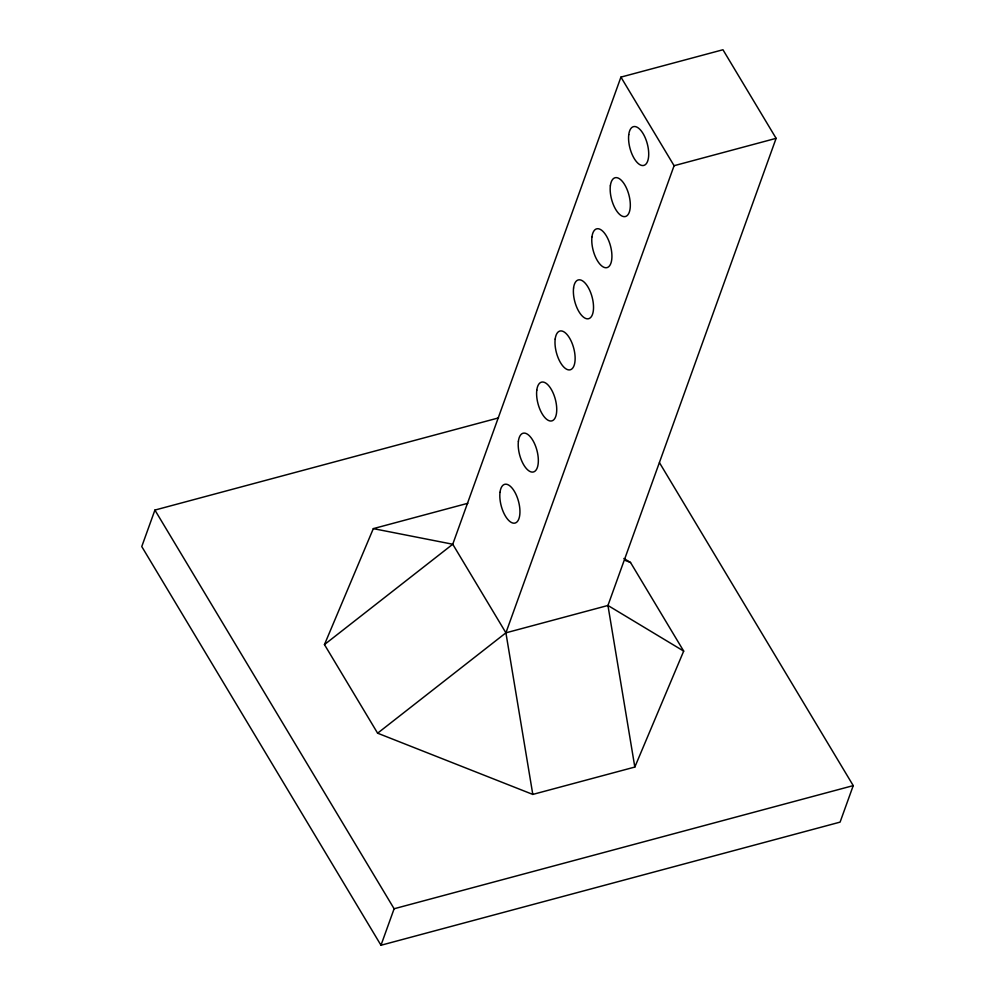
<?xml version="1.0" encoding="UTF-8"?>
<svg xmlns="http://www.w3.org/2000/svg" width="995" height="995" viewBox="0 0 995 995"><rect width="100%" height="100%" fill="white"/><g stroke="black" fill="none" stroke-linecap="round" stroke-linejoin="round"><path stroke-width="1.49" d="M498.495 417.912L154.909 510.074L141.763 546.566L380.985 945.25L840.091 822.119L853.237 785.615L659.474 462.687M634.822 767.058L607.945 605.47L776.112 138.342L722.955 49.75L620.93 77.112L452.75 544.24L324.457 644.586L377.615 733.191L532.798 794.42L634.822 767.058L683.689 651.103L630.531 562.498L623.877 558.494M380.985 945.25L394.119 908.758L154.909 510.074M532.798 794.42L505.908 632.832L674.088 165.705L620.93 77.112M324.457 644.586L373.324 528.631L467.837 503.283M377.615 733.191L505.908 632.832L607.945 605.47L683.689 651.103M674.088 165.705L776.112 138.342M394.119 908.758L853.237 785.615M373.324 528.631L452.75 544.24L505.908 632.832M624.785 560.235L630.531 562.498M536.79 390.164A20.062 8.943 75 0 0 549.899 420.935A20.062 8.943 75 0 0 553.319 393.423A20.062 8.943 75 0 0 536.79 390.164M518.395 441.258A20.062 8.943 75 0 0 531.504 472.016A20.062 8.943 75 0 0 534.924 444.504A20.062 8.943 75 0 0 518.395 441.258M500 492.351A20.062 8.943 75 0 0 513.109 523.109A20.062 8.943 75 0 0 516.529 495.597A20.062 8.943 75 0 0 500 492.351M628.753 134.711A20.062 8.943 75 0 0 641.875 165.468A20.062 8.943 75 0 0 645.295 137.957A20.062 8.943 75 0 0 628.753 134.711M610.358 185.804A20.062 8.943 75 0 0 623.479 216.562A20.062 8.943 75 0 0 626.9 189.05A20.062 8.943 75 0 0 610.358 185.804M591.963 236.897A20.062 8.943 75 0 0 605.084 267.655A20.062 8.943 75 0 0 608.505 240.143A20.062 8.943 75 0 0 591.963 236.897M573.568 287.99A20.062 8.943 75 0 0 586.689 318.748A20.062 8.943 75 0 0 590.11 291.236A20.062 8.943 75 0 0 573.568 287.99M555.185 339.071A20.062 8.943 75 0 0 568.294 369.841A20.062 8.943 75 0 0 571.715 342.33A20.062 8.943 75 0 0 555.185 339.071"/></g></svg>
